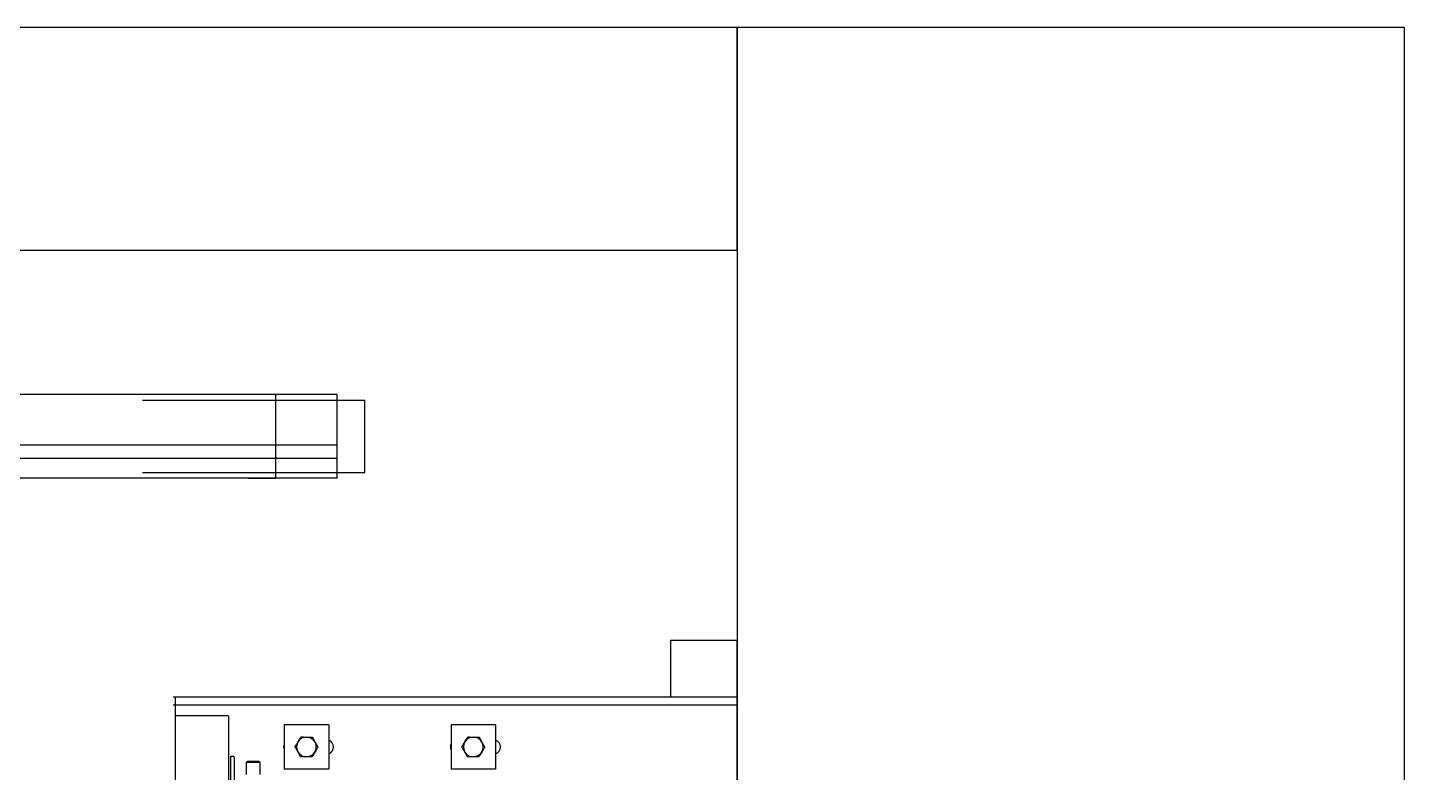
# Model space of a CAD drawing. Header units: inches. Extents: x 115261 to 122061, y 106823 to 110024.
# Drawn here: x 120822 to 122061, y 109354 to 110024 of the extents above; entities that cross this region are included whole.
import ezdxf

# ---------------------------------------------------------------- set-up
doc = ezdxf.new("R2010")
doc.units = ezdxf.units.IN
doc.header["$MEASUREMENT"] = 0
doc.layers.add('freecads.com', color=7, linetype='Continuous')

msp = doc.modelspace()

# ---------------------------------------------------------------- linework, layer by layer
at = {"layer": 'freecads.com'}
for p, q in [((121460.6, 110024), (115860.6, 110024)), ((122060.6, 110024), (121460.6, 110024)), ((121460.6, 110024), (121460.6, 108024)), ((121460.6, 109824), (121460.6, 110024)), ((122060.6, 108024), (122060.6, 110024)), ((115860.6, 109824), (121460.6, 109824)), ((121100.6, 109694), (118900.6, 109694)), ((120925.6, 109689), (121125.6, 109689)), ((121045.6, 109694), (121020.6, 109694)), ((121045.6, 109619), (121045.6, 109694)), ((121100.6, 109619), (121100.6, 109694)), ((121125.6, 109624), (121125.6, 109689)), ((120564.1, 109649), (121100.6, 109649)), ((120564.1, 109637), (121100.6, 109637)), ((120925.6, 109624), (121125.6, 109624)), ((121100.6, 109619), (118900.6, 109619)), ((121020.6, 109619), (121045.6, 109619)), ((121400.6, 109472.9), (121400.6, 109422.2)), ((121460.6, 109472.9), (121400.6, 109472.9)), ((121460.6, 109301.4), (121460.6, 109472.9)), ((120953.1, 109422.2), (121460.6, 109422.2)), ((120953.1, 109415.2), (121460.6, 109415.2)), ((120955.1, 109422.2), (120955.1, 109417.5)), ((120955.1, 109417.5), (120955.1, 109415.2)), ((120955.1, 109415.2), (120955.1, 109407.2)), ((121460.6, 109415.2), (121460.6, 109407.2)), ((120955.1, 109407.2), (120955.1, 109354.5)), ((121003.1, 109405.2), (120955.1, 109405.2)), ((120955.1, 109405), (120955.1, 108141)), ((121003.1, 109405), (121003.1, 108143)), ((121460.6, 109407.2), (121460.6, 109354.5)), ((121053.1, 109397.2), (121053.1, 109357.2)), ((121093.1, 109397.2), (121053.1, 109397.2)), ((121093.1, 109397.2), (121093.1, 109357.2)), ((121243.1, 109397.2), (121203.1, 109397.2)), ((121203.1, 109397.2), (121203.1, 109357.2)), ((121243.1, 109397.2), (121243.1, 109357.2)), ((121005.1, 109329), (121005.1, 109369)), ((121005.1, 109369), (121007.1, 109369)), ((121008.1, 109368), (121008.1, 109337)), ((121019.1, 109363.4), (121019.7, 109364)), ((121019.1, 109363.4), (121025.1, 109363.4)), ((121019.1, 109352.4), (121019.1, 109363.4)), ((121025.1, 109364), (121019.7, 109364)), ((121030.5, 109364), (121025.1, 109364)), ((121025.1, 109363.4), (121031.1, 109363.4)), ((121030.5, 109364), (121031.1, 109363.4)), ((121031.1, 109363.4), (121031.1, 109352.4)), ((121093.1, 109357.2), (121053.1, 109357.2)), ((121243.1, 109357.2), (121203.1, 109357.2))]:
    msp.add_line(p, q, dxfattribs=at)
for centre, radius, start, end in [((121059, 109377.2), 6.5, 155.1884, 204.8116), ((121073.1, 109377.2), 8.86, 148.7346, 208.7346), ((121073.1, 109377.2), 8.87, 88.7346, 148.7346), ((121073.1, 109377.2), 8.86, 28.7346, 88.7346), ((121073.1, 109377.2), 8.86, 328.7346, 28.7346), ((121091, 109377.2), 6.5, 288.8491, 71.1509), ((121209, 109377.2), 6.5, 155.1884, 204.8116), ((121223.1, 109377.2), 8.86, 148.7346, 208.7346), ((121223.1, 109377.2), 8.87, 88.7346, 148.7346), ((121223.1, 109377.2), 8.86, 28.7346, 88.7346), ((121223.1, 109377.2), 8.86, 328.7346, 28.7346), ((121241, 109377.2), 6.5, 288.8491, 71.1509), ((121007.1, 109368), 1, 0, 90), ((121073.1, 109377.2), 8.86, 208.7346, 268.7346), ((121073.1, 109377.2), 8.87, 268.7346, 328.7346), ((121223.1, 109377.2), 8.86, 208.7346, 268.7346), ((121223.1, 109377.2), 8.87, 268.7346, 328.7346)]:
    msp.add_arc(centre, radius, start, end, dxfattribs=at)
for points, knots in [([(121062.9, 109377.4), (121062.9, 109377.5), (121063.8, 109378.9), (121064.7, 109380.4), (121065.6, 109381.8)], [0, 0, 0, 0, 0.027002, 1, 1, 1, 1]), ([(121065.6, 109381.8), (121066.2, 109382.9), (121067.1, 109384.4), (121068, 109385.8), (121068.2, 109386.2)], [0, 0, 0, 0, 0.746931, 1, 1, 1, 1]), ([(121083.4, 109377), (121083.2, 109376.6), (121082.3, 109375.2), (121081.4, 109373.7), (121080.7, 109372.6)], [0, 0, 0, 0, 0.253066, 1, 1, 1, 1]), ([(121212.9, 109377.4), (121212.9, 109377.5), (121213.8, 109378.9), (121214.7, 109380.4), (121215.6, 109381.8)], [0, 0, 0, 0, 0.027002, 1, 1, 1, 1]), ([(121215.6, 109381.8), (121216.2, 109382.9), (121217.1, 109384.4), (121218, 109385.8), (121218.2, 109386.2)], [0, 0, 0, 0, 0.746931, 1, 1, 1, 1]), ([(121233.4, 109377), (121233.2, 109376.6), (121232.3, 109375.2), (121231.4, 109373.7), (121230.7, 109372.6)], [0, 0, 0, 0, 0.253069, 1, 1, 1, 1]), ([(121080.7, 109372.6), (121079.8, 109371.2), (121079, 109369.7), (121078.1, 109368.3), (121078.1, 109368.2)], [0, 0, 0, 0, 0.97301, 1, 1, 1, 1]), ([(121230.7, 109372.6), (121229.9, 109371.2), (121229, 109369.7), (121228.1, 109368.3), (121228.1, 109368.2)], [0, 0, 0, 0, 0.973007, 1, 1, 1, 1])]:
    msp.add_open_spline(points, degree=3, knots=knots, dxfattribs=at)
for points in [[(121065.4, 109372.9), (121062.9, 109377.4)], [(121068.2, 109386.2), (121073.3, 109386.1)], [(121073.3, 109386.1), (121078.5, 109385.9)], [(121078.5, 109385.9), (121080.9, 109381.4)], [(121080.9, 109381.4), (121083.4, 109377)], [(121215.4, 109372.9), (121212.9, 109377.4)], [(121218.2, 109386.2), (121223.3, 109386.1)], [(121223.3, 109386.1), (121228.5, 109385.9)], [(121228.5, 109385.9), (121230.9, 109381.4)], [(121230.9, 109381.4), (121233.4, 109377)], [(121067.8, 109368.4), (121065.4, 109372.9)], [(121072.9, 109368.3), (121067.8, 109368.4)], [(121078.1, 109368.2), (121072.9, 109368.3)], [(121217.8, 109368.4), (121215.4, 109372.9)], [(121222.9, 109368.3), (121217.8, 109368.4)], [(121228.1, 109368.2), (121222.9, 109368.3)]]:
    msp.add_open_spline(points, degree=1, dxfattribs=at)

doc.saveas('drawing.dxf')
